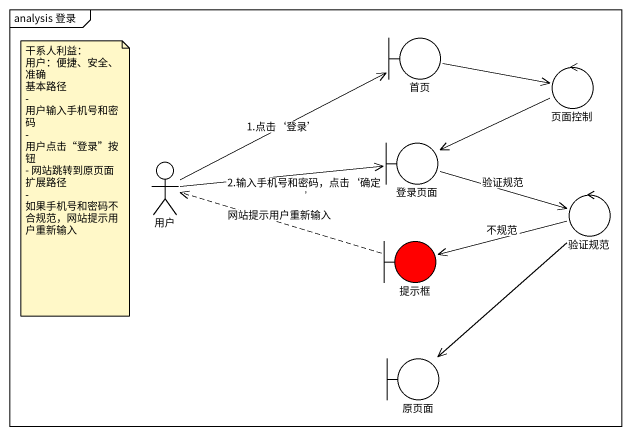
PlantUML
@startuml
mainframe analysis 登录
boundary 首页
control 页面控制
actor 用户
boundary 登录页面
control 验证规范
boundary 提示框 #FF0000
boundary 原页面
首页 -right-> 页面控制
页面控制 -left-> 登录页面
用户 -right-> 首页 : 1.点击‘登录’
用户 -right-> 登录页面 : 2.输入手机号和密码，点击‘确定’
登录页面 -right-> 验证规范 : 验证规范
验证规范 -left-> 提示框 : 不规范
验证规范 --> 原页面
提示框 .left.> 用户 : 网站提示用户重新输入
note as N1
  干系人利益：
  用户：便捷、安全、准确
  基本路径
  - 用户输入手机号和密码
  - 用户点击“登录”按钮
  - 网站跳转到原页面
  扩展路径
  - 如果手机号和密码不合规范，网站提示用户重新输入
end note
@enduml
